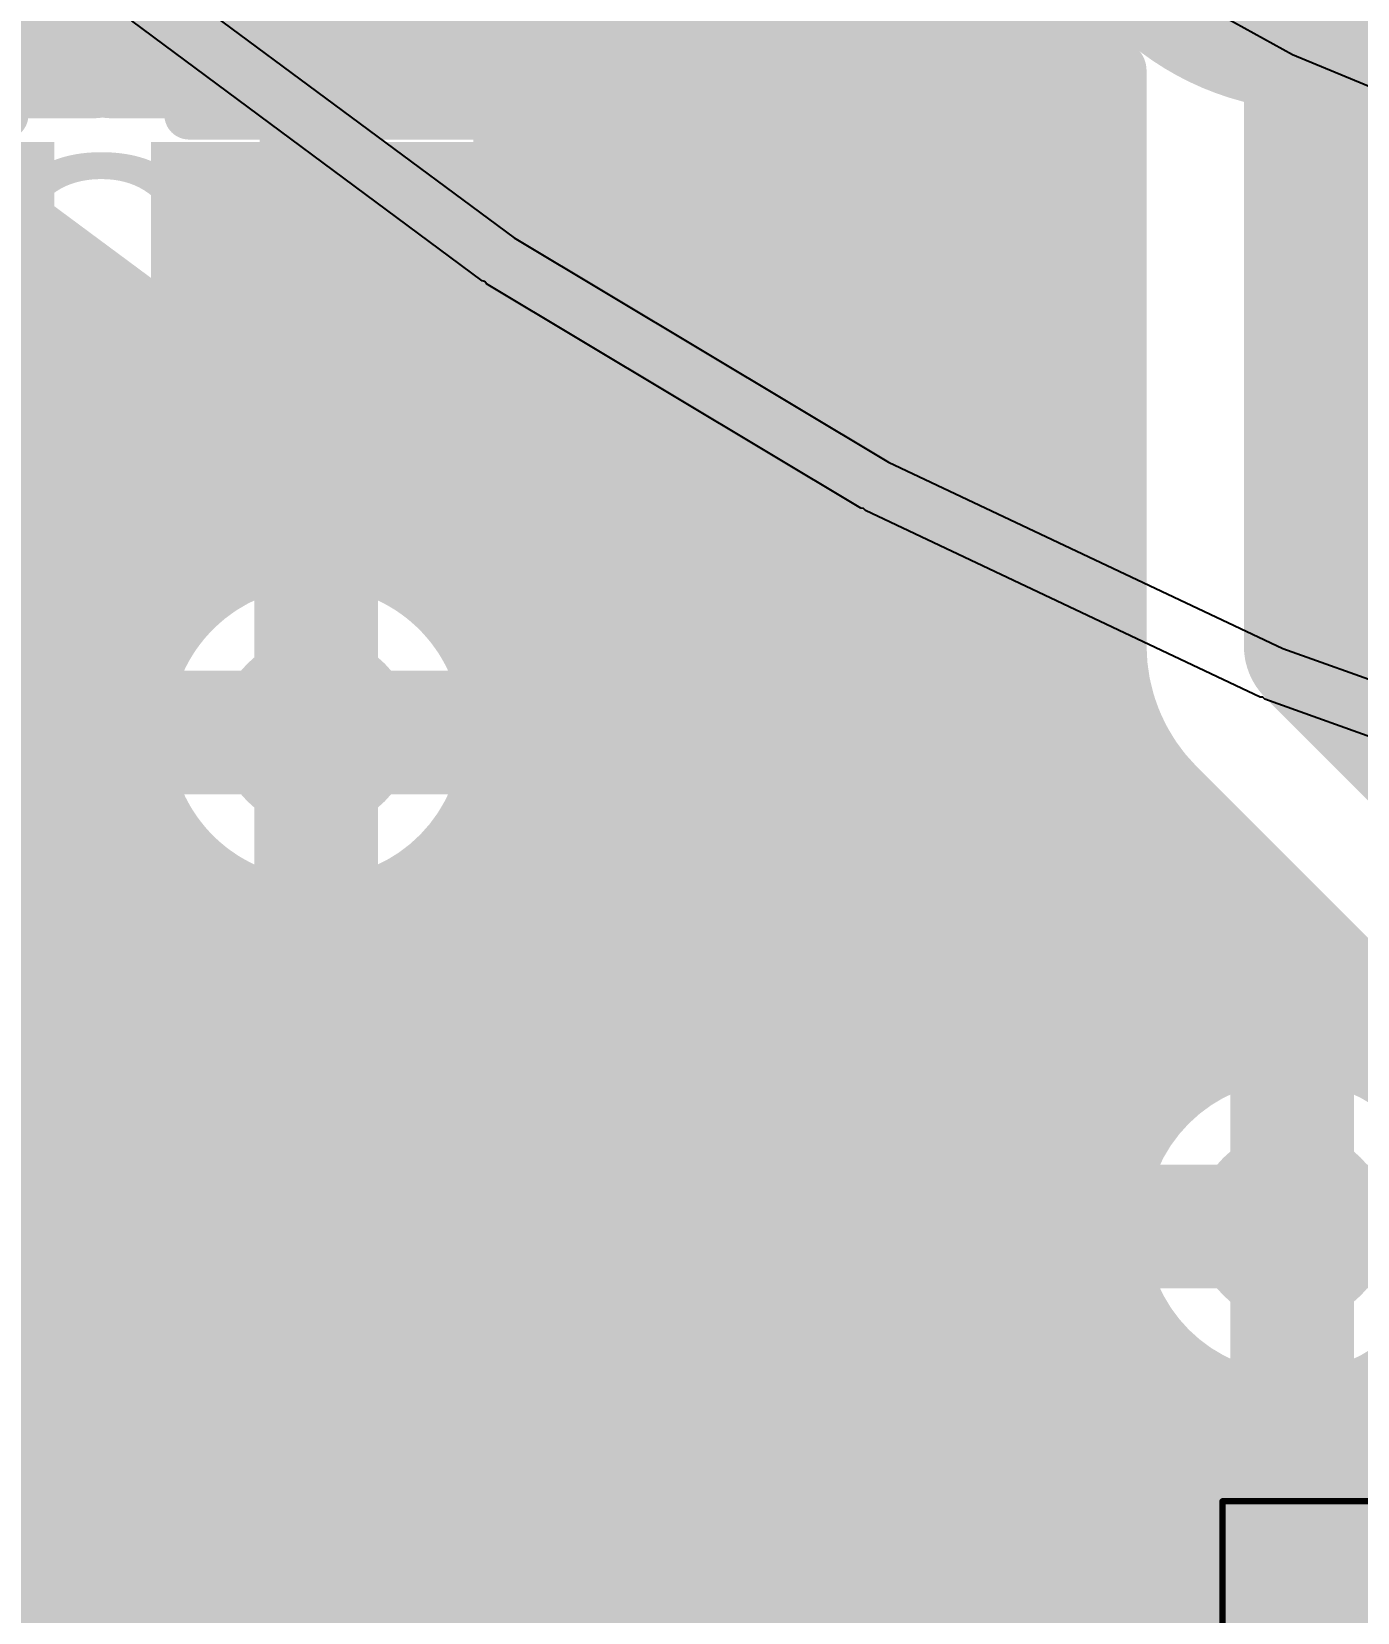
# Model space of a CAD drawing. Header units: inches. Extents: x 0 to 215, y 0 to 215.
# Drawn here: x 0.21 to 0.3173, y 0.1968 to 0.3247 of the extents above; entities that cross this region are included whole.
import ezdxf

# ---------------------------------------------------------------- set-up
doc = ezdxf.new("R2010")
doc.units = ezdxf.units.IN
doc.header["$MEASUREMENT"] = 0
for name, color, linetype in [('BottomLayer', 5, 'Continuous'), ('BottomOverlay', 54, 'Continuous'), ('BottomSolder', 6, 'Continuous'), ('Mechanical1', 6, 'Continuous'), ('TopLayer', 1, 'Continuous'), ('TopOverlay', 2, 'Continuous'), ('TopPaste', 8, 'Continuous'), ('TopSolder', 216, 'Continuous'), ('ViaHoleLayer', 16, 'Continuous')]:
    doc.layers.add(name, color=color, linetype=linetype)
doc.styles.add('Arial', font='', dxfattribs={"height": 0.2})
doc.styles.get('Arial').set_extended_font_data('Arial')

# ---------------------------------------------------------------- blocks, each defined once
blk = doc.blocks.new('T___P_____2')
at = {"layer": 'TopLayer'}
h = blk.add_hatch(color=1, dxfattribs=at)
edge = h.paths.add_edge_path()
edge.add_arc((0, 0), 0.01969, 0, 360)
at = {"layer": 'TopPaste'}
h = blk.add_hatch(color=8, dxfattribs=at)
edge = h.paths.add_edge_path()
edge.add_arc((0, 0), 0.01969, 0, 360)
at = {"layer": 'TopSolder'}
h = blk.add_hatch(color=216, dxfattribs=at)
edge = h.paths.add_edge_path()
edge.add_arc((0, 0), 0.02369, 0, 360)
blk = doc.blocks.new('BF82192__10')
at = {"layer": 'BottomOverlay'}
blk.add_lwpolyline([(0.29565, -0.08636, 0.01, 0.01, -1), (-0.2949, -0.08636, 0.01, 0.01, 0)], format="xyseb", dxfattribs=at)
blk.add_lwpolyline([(0.29565, -0.08636, 0.01, 0.01, -1), (-0.2949, -0.08636, 0.01, 0.01, 0)], format="xyseb", dxfattribs=at)
blk = doc.blocks.new('MICRO_USB_SMD_MICRO_XNJ_ZB_49')
at = {"layer": 'TopOverlay'}
for points in [[(-0.09321, -0.1496, 0.01, 0.01, 0), (-0.09321, -0.12122, 0.01, 0.01, 0)], [(-0.0158, -0.1496, 0.01, 0.01, 0), (-0.09366, -0.1496, 0.01, 0.01, 0)]]:
    blk.add_lwpolyline(points, format="xyseb", dxfattribs=at)
for points in [[(-0.09616, -0.1496, 0.005, 0.005, 1), (-0.09116, -0.1496, 0.005, 0.005, 1)], [(-0.09571, -0.1496, 0.005, 0.005, 1), (-0.09071, -0.1496, 0.005, 0.005, 1)]]:
    blk.add_lwpolyline(points, format="xyseb", close=True, dxfattribs=at)
blk = doc.blocks.new('C0402_65')
at = {"layer": 'TopLayer'}
for points in [[(-0.02953, 0.012795), (-0.00591, 0.012795), (-0.00591, -0.012795), (-0.02953, -0.012795)], [(0.00591, 0.012795), (0.02953, 0.012795), (0.02953, -0.012795), (0.00591, -0.012795)]]:
    blk.add_hatch(color=1, dxfattribs=at).paths.add_polyline_path(points)
at = {"layer": 'TopPaste'}
for points in [[(-0.02953, 0.012795), (-0.00591, 0.012795), (-0.00591, -0.012795), (-0.02953, -0.012795)], [(0.00591, 0.012795), (0.02953, 0.012795), (0.02953, -0.012795), (0.00591, -0.012795)]]:
    blk.add_hatch(color=8, dxfattribs=at).paths.add_polyline_path(points)
at = {"layer": 'TopSolder'}
for points in [[(-0.03153, 0.014795), (-0.00391, 0.014795), (-0.00391, -0.014795), (-0.03153, -0.014795)], [(0.00391, 0.014795), (0.03153, 0.014795), (0.03153, -0.014795), (0.00391, -0.014795)]]:
    blk.add_hatch(color=216, dxfattribs=at).paths.add_polyline_path(points)
at = {"layer": 'TopOverlay'}
for points in [[(-0.032, 0.017, 0.004, 0.004, 0), (-0.032, -0.017, 0.004, 0.004, 0)], [(-0.007, 0.017, 0.004, 0.004, 0), (-0.032, 0.017, 0.004, 0.004, 0)], [(0.011, 0.017, 0.004, 0.004, 0), (0.008, 0.017, 0.004, 0.004, 0)], [(0.032, 0.017, 0.004, 0.004, 0), (0.011, 0.017, 0.004, 0.004, 0)], [(0.032, 0.017, 0.004, 0.004, 0), (0.032, -0.017, 0.004, 0.004, 0)], [(-0.011, -0.017, 0.004, 0.004, 0), (-0.032, -0.017, 0.004, 0.004, 0)], [(-0.007, -0.017, 0.004, 0.004, 0), (-0.011, -0.017, 0.004, 0.004, 0)], [(0.032, -0.017, 0.004, 0.004, 0), (0.008, -0.017, 0.004, 0.004, 0)]]:
    blk.add_lwpolyline(points, format="xyseb", dxfattribs=at)
for points in [[(-0.033, 0.017, 0.002, 0.002, 1), (-0.031, 0.017, 0.002, 0.002, 1)], [(-0.033, 0.017, 0.002, 0.002, 1), (-0.031, 0.017, 0.002, 0.002, 1)], [(-0.008, 0.017, 0.002, 0.002, 1), (-0.006, 0.017, 0.002, 0.002, 1)], [(0.007, 0.017, 0.002, 0.002, 1), (0.009, 0.017, 0.002, 0.002, 1)], [(0.01, 0.017, 0.002, 0.002, 1), (0.012, 0.017, 0.002, 0.002, 1)], [(0.01, 0.017, 0.002, 0.002, 1), (0.012, 0.017, 0.002, 0.002, 1)], [(0.031, 0.017, 0.002, 0.002, 1), (0.033, 0.017, 0.002, 0.002, 1)], [(0.031, 0.017, 0.002, 0.002, 1), (0.033, 0.017, 0.002, 0.002, 1)], [(-0.033, -0.017, 0.002, 0.002, 1), (-0.031, -0.017, 0.002, 0.002, 1)], [(-0.033, -0.017, 0.002, 0.002, 1), (-0.031, -0.017, 0.002, 0.002, 1)], [(-0.012, -0.017, 0.002, 0.002, 1), (-0.01, -0.017, 0.002, 0.002, 1)], [(-0.012, -0.017, 0.002, 0.002, 1), (-0.01, -0.017, 0.002, 0.002, 1)], [(-0.008, -0.017, 0.002, 0.002, 1), (-0.006, -0.017, 0.002, 0.002, 1)], [(0.007, -0.017, 0.002, 0.002, 1), (0.009, -0.017, 0.002, 0.002, 1)], [(0.031, -0.017, 0.002, 0.002, 1), (0.033, -0.017, 0.002, 0.002, 1)], [(0.031, -0.017, 0.002, 0.002, 1), (0.033, -0.017, 0.002, 0.002, 1)]]:
    blk.add_lwpolyline(points, format="xyseb", close=True, dxfattribs=at)
blk = doc.blocks.new('____73')
at = {"layer": 'BottomLayer'}
for p, q in [((-0.13698, -0.36318), (-0.16797, -0.34606)), ((-0.22833, -0.35696), (-0.19996, -0.378)), ((-0.10427, -0.37673), (-0.13698, -0.36318)), ((-0.19996, -0.378), (-0.16966, -0.39616)), ((-0.16966, -0.39616), (-0.13774, -0.41126)), ((-0.13774, -0.41126), (-0.10448, -0.42316))]:
    blk.add_line(p, q, dxfattribs=at)
at = {"layer": 'BottomSolder'}
for p, q in [((-0.20255, -0.38149), (-0.23092, -0.36045)), ((-0.20255, -0.38149), (-0.23092, -0.36045)), ((-0.20233, -0.38155), (-0.20255, -0.38149)), ((-0.20233, -0.38155), (-0.20255, -0.38149)), ((-0.2022, -0.38173), (-0.20233, -0.38155)), ((-0.2022, -0.38173), (-0.20233, -0.38155)), ((-0.1719, -0.39989), (-0.2022, -0.38173)), ((-0.1719, -0.39989), (-0.2022, -0.38173)), ((-0.17168, -0.39992), (-0.1719, -0.39989)), ((-0.17168, -0.39992), (-0.1719, -0.39989)), ((-0.17152, -0.40009), (-0.17168, -0.39992)), ((-0.17152, -0.40009), (-0.17168, -0.39992)), ((-0.13959, -0.41519), (-0.17152, -0.40009)), ((-0.13959, -0.41519), (-0.17152, -0.40009)), ((-0.13937, -0.4152), (-0.13959, -0.41519)), ((-0.13937, -0.4152), (-0.13959, -0.41519)), ((-0.1392, -0.41536), (-0.13937, -0.4152)), ((-0.1392, -0.41536), (-0.13937, -0.4152)), ((-0.10594, -0.42725), (-0.1392, -0.41536)), ((-0.10594, -0.42725), (-0.1392, -0.41536))]:
    blk.add_line(p, q, dxfattribs=at)

msp = doc.modelspace()

# ---------------------------------------------------------------- hatches: boundary and pattern name
at = {"layer": 'BottomLayer'}
h = msp.add_hatch(color=5, dxfattribs=at)
edge = h.paths.add_edge_path()
edge.add_arc((0.233, 0.268), 0.00787, 0, 360)
h = msp.add_hatch(color=5, dxfattribs=at)
edge = h.paths.add_edge_path()
edge.add_arc((0.312, 0.228), 0.00787, 0, 360)
at = {"layer": 'TopLayer'}
h = msp.add_hatch(color=1, dxfattribs=at)
edge = h.paths.add_edge_path()
edge.add_arc((0.233, 0.268), 0.00787, 0, 360)
h = msp.add_hatch(color=1, dxfattribs=at)
edge = h.paths.add_edge_path()
edge.add_arc((0.312, 0.228), 0.00787, 0, 360)
at = {"layer": 'ViaHoleLayer'}
h = msp.add_hatch(color=16, dxfattribs=at)
edge = h.paths.add_edge_path()
edge.add_arc((0.233, 0.268), 0.00394, 0, 360)
h = msp.add_hatch(color=16, dxfattribs=at)
edge = h.paths.add_edge_path()
edge.add_arc((0.312, 0.228), 0.00394, 0, 360)

# ---------------------------------------------------------------- linework, layer by layer
at = {"layer": 'BottomLayer'}
for points in [[(0.20719, 0.31092, 0.005, 0.005, 0), (0.23556, 0.28988, 0.005, 0.005, 0)], [(0.01162, 0.30921, 0.005, 0.005, 0), (0.2095, 0.30921, 0.005, 0.005, 0)], [(0.01162, 0.30519, 0.005, 0.005, 0), (0.21491, 0.30519, 0.005, 0.005, 0)], [(0.01162, 0.30118, 0.005, 0.005, 0), (0.22033, 0.30118, 0.005, 0.005, 0)], [(0.01162, 0.29716, 0.005, 0.005, 0), (0.22574, 0.29716, 0.005, 0.005, 0)], [(0.01162, 0.29315, 0.005, 0.005, 0), (0.23116, 0.29315, 0.005, 0.005, 0)], [(0.01162, 0.28913, 0.005, 0.005, 0), (0.23687, 0.28913, 0.005, 0.005, 0)], [(0.23741, 0.28864, 0.005, 0.005, 0), (0.26771, 0.27048, 0.005, 0.005, 0)], [(0.01162, 0.28511, 0.005, 0.005, 0), (0.2433, 0.28511, 0.005, 0.005, 0)], [(0.233, 0.268, 0.01, 0.01, 0), (0.233, 0.27981, 0.01, 0.01, 0)], [(0.14976, 0.2811, 0.005, 0.005, 0), (0.22724, 0.2811, 0.005, 0.005, 0)], [(0.23876, 0.2811, 0.005, 0.005, 0), (0.25, 0.2811, 0.005, 0.005, 0)], [(0.15506, 0.27708, 0.005, 0.005, 0), (0.22194, 0.27708, 0.005, 0.005, 0)], [(0.24406, 0.27708, 0.005, 0.005, 0), (0.2567, 0.27708, 0.005, 0.005, 0)], [(0.15738, 0.27307, 0.005, 0.005, 0), (0.21962, 0.27307, 0.005, 0.005, 0)], [(0.24638, 0.27307, 0.005, 0.005, 0), (0.2634, 0.27307, 0.005, 0.005, 0)], [(0.22119, 0.268, 0.01, 0.01, 0), (0.233, 0.268, 0.01, 0.01, 0)], [(0.233, 0.268, 0.01, 0.01, 0), (0.24481, 0.268, 0.01, 0.01, 0)], [(0.233, 0.25619, 0.01, 0.01, 0), (0.233, 0.268, 0.01, 0.01, 0)], [(0.15827, 0.26905, 0.005, 0.005, 0), (0.21873, 0.26905, 0.005, 0.005, 0)], [(0.24727, 0.26905, 0.005, 0.005, 0), (0.27048, 0.26905, 0.005, 0.005, 0)], [(0.26966, 0.26944, 0.005, 0.005, 0), (0.30159, 0.25434, 0.005, 0.005, 0)], [(0.158, 0.26504, 0.005, 0.005, 0), (0.219, 0.26504, 0.005, 0.005, 0)], [(0.247, 0.26504, 0.005, 0.005, 0), (0.27897, 0.26504, 0.005, 0.005, 0)], [(0.15649, 0.26102, 0.005, 0.005, 0), (0.22051, 0.26102, 0.005, 0.005, 0)], [(0.24549, 0.26102, 0.005, 0.005, 0), (0.28746, 0.26102, 0.005, 0.005, 0)], [(0.15316, 0.257, 0.005, 0.005, 0), (0.22384, 0.257, 0.005, 0.005, 0)], [(0.24216, 0.257, 0.005, 0.005, 0), (0.29595, 0.257, 0.005, 0.005, 0)], [(0.30364, 0.25349, 0.005, 0.005, 0), (0.3369, 0.24159, 0.005, 0.005, 0)], [(0.01162, 0.25299, 0.005, 0.005, 0), (0.30504, 0.25299, 0.005, 0.005, 0)], [(0.01162, 0.24897, 0.005, 0.005, 0), (0.31626, 0.24897, 0.005, 0.005, 0)], [(0.01162, 0.24496, 0.005, 0.005, 0), (0.32748, 0.24496, 0.005, 0.005, 0)], [(0.312, 0.228, 0.01, 0.01, 0), (0.312, 0.23981, 0.01, 0.01, 0)], [(0.01162, 0.24094, 0.005, 0.005, 0), (0.30589, 0.24094, 0.005, 0.005, 0)], [(0.31811, 0.24094, 0.005, 0.005, 0), (0.33903, 0.24094, 0.005, 0.005, 0)], [(0.01162, 0.23693, 0.005, 0.005, 0), (0.30081, 0.23693, 0.005, 0.005, 0)], [(0.01162, 0.23291, 0.005, 0.005, 0), (0.29856, 0.23291, 0.005, 0.005, 0)], [(0.30019, 0.228, 0.01, 0.01, 0), (0.312, 0.228, 0.01, 0.01, 0)], [(0.312, 0.228, 0.01, 0.01, 0), (0.32381, 0.228, 0.01, 0.01, 0)], [(0.312, 0.21619, 0.01, 0.01, 0), (0.312, 0.228, 0.01, 0.01, 0)], [(0.01162, 0.22889, 0.005, 0.005, 0), (0.29772, 0.22889, 0.005, 0.005, 0)], [(0.01162, 0.22488, 0.005, 0.005, 0), (0.29803, 0.22488, 0.005, 0.005, 0)], [(0.01162, 0.22086, 0.005, 0.005, 0), (0.2996, 0.22086, 0.005, 0.005, 0)], [(0.01162, 0.21685, 0.005, 0.005, 0), (0.30303, 0.21685, 0.005, 0.005, 0)], [(0.01162, 0.21283, 0.005, 0.005, 0), (0.33791, 0.21283, 0.005, 0.005, 0)], [(0.01162, 0.20882, 0.005, 0.005, 0), (0.33543, 0.20882, 0.005, 0.005, 0)], [(0.01162, 0.2048, 0.005, 0.005, 0), (0.33383, 0.2048, 0.005, 0.005, 0)], [(0.01162, 0.20078, 0.005, 0.005, 0), (0.33294, 0.20078, 0.005, 0.005, 0)], [(0.01162, 0.19677, 0.005, 0.005, 0), (0.33269, 0.19677, 0.005, 0.005, 0)]]:
    msp.add_lwpolyline(points, format="xyseb", dxfattribs=at)
for points in [[(0.20825, 0.30921, 0.0025, 0.0025, 1), (0.21075, 0.30921, 0.0025, 0.0025, 1)], [(0.21366, 0.30519, 0.0025, 0.0025, 1), (0.21616, 0.30519, 0.0025, 0.0025, 1)], [(0.21908, 0.30118, 0.0025, 0.0025, 1), (0.22158, 0.30118, 0.0025, 0.0025, 1)], [(0.22449, 0.29716, 0.0025, 0.0025, 1), (0.22699, 0.29716, 0.0025, 0.0025, 1)], [(0.22991, 0.29315, 0.0025, 0.0025, 1), (0.23241, 0.29315, 0.0025, 0.0025, 1)], [(0.23431, 0.28988, 0.0025, 0.0025, 1), (0.23681, 0.28988, 0.0025, 0.0025, 1)], [(0.23562, 0.28913, 0.0025, 0.0025, 1), (0.23812, 0.28913, 0.0025, 0.0025, 1)], [(0.23616, 0.28864, 0.0025, 0.0025, 1), (0.23866, 0.28864, 0.0025, 0.0025, 1)], [(0.24205, 0.28511, 0.0025, 0.0025, 1), (0.24455, 0.28511, 0.0025, 0.0025, 1)], [(0.24731, 0.268, 0.005, 0.005, 1), (0.21869, 0.268, 0.005, 0.005, 1)], [(0.2305, 0.27981, 0.005, 0.005, 1), (0.2355, 0.27981, 0.005, 0.005, 1)], [(0.22599, 0.2811, 0.0025, 0.0025, 1), (0.22849, 0.2811, 0.0025, 0.0025, 1)], [(0.23751, 0.2811, 0.0025, 0.0025, 1), (0.24001, 0.2811, 0.0025, 0.0025, 1)], [(0.24875, 0.2811, 0.0025, 0.0025, 1), (0.25125, 0.2811, 0.0025, 0.0025, 1)], [(0.22069, 0.27708, 0.0025, 0.0025, 1), (0.22319, 0.27708, 0.0025, 0.0025, 1)], [(0.24281, 0.27708, 0.0025, 0.0025, 1), (0.24531, 0.27708, 0.0025, 0.0025, 1)], [(0.25545, 0.27708, 0.0025, 0.0025, 1), (0.25795, 0.27708, 0.0025, 0.0025, 1)], [(0.21837, 0.27307, 0.0025, 0.0025, 1), (0.22087, 0.27307, 0.0025, 0.0025, 1)], [(0.24513, 0.27307, 0.0025, 0.0025, 1), (0.24763, 0.27307, 0.0025, 0.0025, 1)], [(0.26215, 0.27307, 0.0025, 0.0025, 1), (0.26465, 0.27307, 0.0025, 0.0025, 1)], [(0.21869, 0.268, 0.005, 0.005, 1), (0.22369, 0.268, 0.005, 0.005, 1)], [(0.2305, 0.268, 0.005, 0.005, 1), (0.2355, 0.268, 0.005, 0.005, 1)], [(0.2305, 0.268, 0.005, 0.005, 1), (0.2355, 0.268, 0.005, 0.005, 1)], [(0.2305, 0.268, 0.005, 0.005, 1), (0.2355, 0.268, 0.005, 0.005, 1)], [(0.2305, 0.268, 0.005, 0.005, 1), (0.2355, 0.268, 0.005, 0.005, 1)], [(0.24231, 0.268, 0.005, 0.005, 1), (0.24731, 0.268, 0.005, 0.005, 1)], [(0.26646, 0.27048, 0.0025, 0.0025, 1), (0.26896, 0.27048, 0.0025, 0.0025, 1)], [(0.21748, 0.26905, 0.0025, 0.0025, 1), (0.21998, 0.26905, 0.0025, 0.0025, 1)], [(0.24602, 0.26905, 0.0025, 0.0025, 1), (0.24852, 0.26905, 0.0025, 0.0025, 1)], [(0.26841, 0.26944, 0.0025, 0.0025, 1), (0.27091, 0.26944, 0.0025, 0.0025, 1)], [(0.26923, 0.26905, 0.0025, 0.0025, 1), (0.27173, 0.26905, 0.0025, 0.0025, 1)], [(0.21744, 0.268, 0.0025, 0.0025, 1), (0.21994, 0.268, 0.0025, 0.0025, 1)], [(0.24606, 0.268, 0.0025, 0.0025, 1), (0.24856, 0.268, 0.0025, 0.0025, 1)], [(0.21775, 0.26504, 0.0025, 0.0025, 1), (0.22025, 0.26504, 0.0025, 0.0025, 1)], [(0.24575, 0.26504, 0.0025, 0.0025, 1), (0.24825, 0.26504, 0.0025, 0.0025, 1)], [(0.27772, 0.26504, 0.0025, 0.0025, 1), (0.28022, 0.26504, 0.0025, 0.0025, 1)], [(0.21926, 0.26102, 0.0025, 0.0025, 1), (0.22176, 0.26102, 0.0025, 0.0025, 1)], [(0.24424, 0.26102, 0.0025, 0.0025, 1), (0.24674, 0.26102, 0.0025, 0.0025, 1)], [(0.28621, 0.26102, 0.0025, 0.0025, 1), (0.28871, 0.26102, 0.0025, 0.0025, 1)], [(0.2305, 0.25619, 0.005, 0.005, 1), (0.2355, 0.25619, 0.005, 0.005, 1)], [(0.22259, 0.257, 0.0025, 0.0025, 1), (0.22509, 0.257, 0.0025, 0.0025, 1)], [(0.24091, 0.257, 0.0025, 0.0025, 1), (0.24341, 0.257, 0.0025, 0.0025, 1)], [(0.2947, 0.257, 0.0025, 0.0025, 1), (0.2972, 0.257, 0.0025, 0.0025, 1)], [(0.30034, 0.25434, 0.0025, 0.0025, 1), (0.30284, 0.25434, 0.0025, 0.0025, 1)], [(0.30239, 0.25349, 0.0025, 0.0025, 1), (0.30489, 0.25349, 0.0025, 0.0025, 1)], [(0.30379, 0.25299, 0.0025, 0.0025, 1), (0.30629, 0.25299, 0.0025, 0.0025, 1)], [(0.31501, 0.24897, 0.0025, 0.0025, 1), (0.31751, 0.24897, 0.0025, 0.0025, 1)], [(0.32631, 0.228, 0.005, 0.005, 1), (0.29769, 0.228, 0.005, 0.005, 1)], [(0.3095, 0.23981, 0.005, 0.005, 1), (0.3145, 0.23981, 0.005, 0.005, 1)], [(0.30464, 0.24094, 0.0025, 0.0025, 1), (0.30714, 0.24094, 0.0025, 0.0025, 1)], [(0.31686, 0.24094, 0.0025, 0.0025, 1), (0.31936, 0.24094, 0.0025, 0.0025, 1)], [(0.29956, 0.23693, 0.0025, 0.0025, 1), (0.30206, 0.23693, 0.0025, 0.0025, 1)], [(0.29731, 0.23291, 0.0025, 0.0025, 1), (0.29981, 0.23291, 0.0025, 0.0025, 1)], [(0.29769, 0.228, 0.005, 0.005, 1), (0.30269, 0.228, 0.005, 0.005, 1)], [(0.3095, 0.228, 0.005, 0.005, 1), (0.3145, 0.228, 0.005, 0.005, 1)], [(0.3095, 0.228, 0.005, 0.005, 1), (0.3145, 0.228, 0.005, 0.005, 1)], [(0.3095, 0.228, 0.005, 0.005, 1), (0.3145, 0.228, 0.005, 0.005, 1)], [(0.3095, 0.228, 0.005, 0.005, 1), (0.3145, 0.228, 0.005, 0.005, 1)], [(0.29644, 0.228, 0.0025, 0.0025, 1), (0.29894, 0.228, 0.0025, 0.0025, 1)], [(0.29647, 0.22889, 0.0025, 0.0025, 1), (0.29897, 0.22889, 0.0025, 0.0025, 1)], [(0.29678, 0.22488, 0.0025, 0.0025, 1), (0.29928, 0.22488, 0.0025, 0.0025, 1)], [(0.29835, 0.22086, 0.0025, 0.0025, 1), (0.30085, 0.22086, 0.0025, 0.0025, 1)], [(0.3095, 0.21619, 0.005, 0.005, 1), (0.3145, 0.21619, 0.005, 0.005, 1)], [(0.30178, 0.21685, 0.0025, 0.0025, 1), (0.30428, 0.21685, 0.0025, 0.0025, 1)]]:
    msp.add_lwpolyline(points, format="xyseb", close=True, dxfattribs=at)
at = {"layer": 'Mechanical1'}
for points in [[(0.30637, 0.00577, 0.0005, 0.0005, 0), (0.30637, 0.20577, 0.0005, 0.0005, 0)], [(0.30637, 0.20577, 0.0005, 0.0005, 0), (0.60164, 0.20577, 0.0005, 0.0005, 0)]]:
    msp.add_lwpolyline(points, format="xyseb", dxfattribs=at)
msp.add_lwpolyline([(0.30624, 0.20577, 0.00025, 0.00025, 1), (0.30649, 0.20577, 0.00025, 0.00025, 1)], format="xyseb", close=True, dxfattribs=at)
msp.add_lwpolyline([(0.30624, 0.20577, 0.00025, 0.00025, 1), (0.30649, 0.20577, 0.00025, 0.00025, 1)], format="xyseb", close=True, dxfattribs=at)
at = {"layer": 'TopLayer'}
for points in [[(0.29772, 0.32157, 0.005, 0.005, -1.591809), (0.34012, 0.342, 0.005, 0.005, 0)], [(0.314, 0.275, 0.01181, 0.01181, 0), (0.314, 0.342, 0.01181, 0.01181, 0)], [(0.2002, 0.32527, 0.005, 0.005, 0), (0.29394, 0.32527, 0.005, 0.005, 0)], [(0.29772, 0.275, 0.005, 0.005, 0), (0.29772, 0.32157, 0.005, 0.005, 0)], [(0.18625, 0.32023, 0.005, 0.005, 0), (0.21519, 0.32023, 0.005, 0.005, 0)], [(0.18728, 0.32126, 0.005, 0.005, 0), (0.29772, 0.32126, 0.005, 0.005, 0)], [(0.21625, 0.32023, 0.005, 0.005, 0), (0.25169, 0.32023, 0.005, 0.005, 0)], [(0.23344, 0.301, 0.01, 0.01, 0), (0.23344, 0.31773, 0.01, 0.01, 0)], [(0.25169, 0.28177, 0.005, 0.005, 0), (0.25169, 0.32023, 0.005, 0.005, 0)], [(0.25169, 0.31724, 0.005, 0.005, 0), (0.29772, 0.31724, 0.005, 0.005, 0)], [(0.25169, 0.31322, 0.005, 0.005, 0), (0.29772, 0.31322, 0.005, 0.005, 0)], [(0.25169, 0.30921, 0.005, 0.005, 0), (0.29772, 0.30921, 0.005, 0.005, 0)], [(0.25169, 0.30519, 0.005, 0.005, 0), (0.29772, 0.30519, 0.005, 0.005, 0)], [(0.23344, 0.301, 0.01, 0.01, 0), (0.24919, 0.301, 0.01, 0.01, 0)], [(0.23344, 0.28427, 0.01, 0.01, 0), (0.23344, 0.301, 0.01, 0.01, 0)], [(0.23322, 0.30078, 0.00787, 0.00787, 0), (0.23344, 0.301, 0.00787, 0.00787, 0)], [(0.23322, 0.26822, 0.00787, 0.00787, 0), (0.23322, 0.30078, 0.00787, 0.00787, 0)], [(0.25169, 0.30118, 0.005, 0.005, 0), (0.29772, 0.30118, 0.005, 0.005, 0)], [(0.25169, 0.29716, 0.005, 0.005, 0), (0.29772, 0.29716, 0.005, 0.005, 0)], [(0.25169, 0.29315, 0.005, 0.005, 0), (0.29772, 0.29315, 0.005, 0.005, 0)], [(0.25169, 0.28913, 0.005, 0.005, 0), (0.29772, 0.28913, 0.005, 0.005, 0)], [(0.25169, 0.28511, 0.005, 0.005, 0), (0.29772, 0.28511, 0.005, 0.005, 0)], [(0.21428, 0.23174, 0.005, 0.005, 0), (0.21428, 0.28177, 0.005, 0.005, 0)], [(0.21625, 0.28177, 0.005, 0.005, 0), (0.2291, 0.28177, 0.005, 0.005, 0)], [(0.24731, 0.268, 0.005, 0.005, -2.009337), (0.2291, 0.28177, 0.005, 0.005, 0)], [(0.233, 0.268, 0.01, 0.01, 0), (0.233, 0.27981, 0.01, 0.01, 0)], [(0.2369, 0.28177, 0.005, 0.005, 0), (0.25169, 0.28177, 0.005, 0.005, 0)], [(0.2369, 0.28177, 0.005, 0.005, -0.335402), (0.24731, 0.268, 0.005, 0.005, 0)], [(0.21428, 0.2811, 0.005, 0.005, 0), (0.22724, 0.2811, 0.005, 0.005, 0)], [(0.23876, 0.2811, 0.005, 0.005, 0), (0.29772, 0.2811, 0.005, 0.005, 0)], [(0.314, 0.275, 0.01181, 0.01181, 0), (0.341, 0.248, 0.01181, 0.01181, 0)], [(0.21428, 0.27708, 0.005, 0.005, 0), (0.22194, 0.27708, 0.005, 0.005, 0)], [(0.24406, 0.27708, 0.005, 0.005, 0), (0.29772, 0.27708, 0.005, 0.005, 0)], [(0.30252, 0.26346, 0.005, 0.005, -0.199638), (0.29772, 0.275, 0.005, 0.005, 0)], [(0.30249, 0.26349, 0.005, 0.005, -0.198912), (0.29772, 0.275, 0.005, 0.005, 0)], [(0.21428, 0.27307, 0.005, 0.005, 0), (0.21962, 0.27307, 0.005, 0.005, 0)], [(0.24638, 0.27307, 0.005, 0.005, 0), (0.29784, 0.27307, 0.005, 0.005, 0)], [(0.22119, 0.268, 0.01, 0.01, 0), (0.233, 0.268, 0.01, 0.01, 0)], [(0.233, 0.268, 0.01, 0.01, 0), (0.24481, 0.268, 0.01, 0.01, 0)], [(0.233, 0.25619, 0.01, 0.01, 0), (0.233, 0.268, 0.01, 0.01, 0)], [(0.21428, 0.26905, 0.005, 0.005, 0), (0.21873, 0.26905, 0.005, 0.005, 0)], [(0.233, 0.268, 0.00787, 0.00787, 0), (0.23322, 0.26822, 0.00787, 0.00787, 0)], [(0.24727, 0.26905, 0.005, 0.005, 0), (0.29885, 0.26905, 0.005, 0.005, 0)], [(0.21428, 0.26504, 0.005, 0.005, 0), (0.219, 0.26504, 0.005, 0.005, 0)], [(0.247, 0.26504, 0.005, 0.005, 0), (0.30113, 0.26504, 0.005, 0.005, 0)], [(0.30252, 0.26346, 0.005, 0.005, 0), (0.32946, 0.23652, 0.005, 0.005, 0)], [(0.21428, 0.26102, 0.005, 0.005, 0), (0.22051, 0.26102, 0.005, 0.005, 0)], [(0.24549, 0.26102, 0.005, 0.005, 0), (0.30496, 0.26102, 0.005, 0.005, 0)], [(0.21428, 0.257, 0.005, 0.005, 0), (0.22384, 0.257, 0.005, 0.005, 0)], [(0.24216, 0.257, 0.005, 0.005, 0), (0.30897, 0.257, 0.005, 0.005, 0)], [(0.21428, 0.25299, 0.005, 0.005, 0), (0.31299, 0.25299, 0.005, 0.005, 0)], [(0.21428, 0.24897, 0.005, 0.005, 0), (0.317, 0.24897, 0.005, 0.005, 0)], [(0.21428, 0.24496, 0.005, 0.005, 0), (0.32102, 0.24496, 0.005, 0.005, 0)], [(0.312, 0.228, 0.01, 0.01, 0), (0.312, 0.23981, 0.01, 0.01, 0)], [(0.21428, 0.24094, 0.005, 0.005, 0), (0.30589, 0.24094, 0.005, 0.005, 0)], [(0.31811, 0.24094, 0.005, 0.005, 0), (0.32504, 0.24094, 0.005, 0.005, 0)], [(0.21428, 0.23693, 0.005, 0.005, 0), (0.30081, 0.23693, 0.005, 0.005, 0)], [(0.21428, 0.23291, 0.005, 0.005, 0), (0.29856, 0.23291, 0.005, 0.005, 0)], [(0.21428, 0.23174, 0.005, 0.005, 0), (0.27774, 0.16828, 0.005, 0.005, 0)], [(0.30019, 0.228, 0.01, 0.01, 0), (0.312, 0.228, 0.01, 0.01, 0)], [(0.312, 0.228, 0.01, 0.01, 0), (0.32381, 0.228, 0.01, 0.01, 0)], [(0.312, 0.21619, 0.01, 0.01, 0), (0.312, 0.228, 0.01, 0.01, 0)], [(0.312, 0.228, 0.00787, 0.00787, 0), (0.32798, 0.228, 0.00787, 0.00787, 0)], [(0.198, 0.225, 0.01181, 0.01181, 0), (0.271, 0.152, 0.01181, 0.01181, 0)], [(0.21713, 0.22889, 0.005, 0.005, 0), (0.29772, 0.22889, 0.005, 0.005, 0)], [(0.22114, 0.22488, 0.005, 0.005, 0), (0.29803, 0.22488, 0.005, 0.005, 0)], [(0.22516, 0.22086, 0.005, 0.005, 0), (0.2996, 0.22086, 0.005, 0.005, 0)], [(0.22917, 0.21685, 0.005, 0.005, 0), (0.30303, 0.21685, 0.005, 0.005, 0)], [(0.23319, 0.21283, 0.005, 0.005, 0), (0.33791, 0.21283, 0.005, 0.005, 0)], [(0.23721, 0.20882, 0.005, 0.005, 0), (0.33543, 0.20882, 0.005, 0.005, 0)], [(0.24122, 0.2048, 0.005, 0.005, 0), (0.33383, 0.2048, 0.005, 0.005, 0)], [(0.24524, 0.20078, 0.005, 0.005, 0), (0.33294, 0.20078, 0.005, 0.005, 0)], [(0.24925, 0.19677, 0.005, 0.005, 0), (0.33269, 0.19677, 0.005, 0.005, 0)]]:
    msp.add_lwpolyline(points, format="xyseb", dxfattribs=at)
for points in [[(0.29269, 0.32527, 0.0025, 0.0025, 1), (0.29519, 0.32527, 0.0025, 0.0025, 1)], [(0.29647, 0.32157, 0.0025, 0.0025, 1), (0.29897, 0.32157, 0.0025, 0.0025, 1)], [(0.29647, 0.32157, 0.0025, 0.0025, 1), (0.29897, 0.32157, 0.0025, 0.0025, 1)], [(0.21394, 0.32023, 0.0025, 0.0025, 1), (0.21644, 0.32023, 0.0025, 0.0025, 1)], [(0.215, 0.32023, 0.0025, 0.0025, 1), (0.2175, 0.32023, 0.0025, 0.0025, 1)], [(0.23094, 0.31773, 0.005, 0.005, 1), (0.23594, 0.31773, 0.005, 0.005, 1)], [(0.25044, 0.32023, 0.0025, 0.0025, 1), (0.25294, 0.32023, 0.0025, 0.0025, 1)], [(0.25044, 0.32023, 0.0025, 0.0025, 1), (0.25294, 0.32023, 0.0025, 0.0025, 1)], [(0.29647, 0.32126, 0.0025, 0.0025, 1), (0.29897, 0.32126, 0.0025, 0.0025, 1)], [(0.25044, 0.31724, 0.0025, 0.0025, 1), (0.25294, 0.31724, 0.0025, 0.0025, 1)], [(0.29647, 0.31724, 0.0025, 0.0025, 1), (0.29897, 0.31724, 0.0025, 0.0025, 1)], [(0.25044, 0.31322, 0.0025, 0.0025, 1), (0.25294, 0.31322, 0.0025, 0.0025, 1)], [(0.29647, 0.31322, 0.0025, 0.0025, 1), (0.29897, 0.31322, 0.0025, 0.0025, 1)], [(0.25044, 0.30921, 0.0025, 0.0025, 1), (0.25294, 0.30921, 0.0025, 0.0025, 1)], [(0.29647, 0.30921, 0.0025, 0.0025, 1), (0.29897, 0.30921, 0.0025, 0.0025, 1)], [(0.25044, 0.30519, 0.0025, 0.0025, 1), (0.25294, 0.30519, 0.0025, 0.0025, 1)], [(0.29647, 0.30519, 0.0025, 0.0025, 1), (0.29897, 0.30519, 0.0025, 0.0025, 1)], [(0.23094, 0.301, 0.005, 0.005, 1), (0.23594, 0.301, 0.005, 0.005, 1)], [(0.23094, 0.301, 0.005, 0.005, 1), (0.23594, 0.301, 0.005, 0.005, 1)], [(0.23094, 0.301, 0.005, 0.005, 1), (0.23594, 0.301, 0.005, 0.005, 1)], [(0.24669, 0.301, 0.005, 0.005, 1), (0.25169, 0.301, 0.005, 0.005, 1)], [(0.23125, 0.30078, 0.00394, 0.00394, 1), (0.23519, 0.30078, 0.00394, 0.00394, 1)], [(0.23125, 0.30078, 0.00394, 0.00394, 1), (0.23519, 0.30078, 0.00394, 0.00394, 1)], [(0.23147, 0.301, 0.00394, 0.00394, 1), (0.23541, 0.301, 0.00394, 0.00394, 1)], [(0.25044, 0.30118, 0.0025, 0.0025, 1), (0.25294, 0.30118, 0.0025, 0.0025, 1)], [(0.29647, 0.30118, 0.0025, 0.0025, 1), (0.29897, 0.30118, 0.0025, 0.0025, 1)], [(0.25044, 0.29716, 0.0025, 0.0025, 1), (0.25294, 0.29716, 0.0025, 0.0025, 1)], [(0.29647, 0.29716, 0.0025, 0.0025, 1), (0.29897, 0.29716, 0.0025, 0.0025, 1)], [(0.25044, 0.29315, 0.0025, 0.0025, 1), (0.25294, 0.29315, 0.0025, 0.0025, 1)], [(0.29647, 0.29315, 0.0025, 0.0025, 1), (0.29897, 0.29315, 0.0025, 0.0025, 1)], [(0.25044, 0.28913, 0.0025, 0.0025, 1), (0.25294, 0.28913, 0.0025, 0.0025, 1)], [(0.29647, 0.28913, 0.0025, 0.0025, 1), (0.29897, 0.28913, 0.0025, 0.0025, 1)], [(0.23094, 0.28427, 0.005, 0.005, 1), (0.23594, 0.28427, 0.005, 0.005, 1)], [(0.25044, 0.28511, 0.0025, 0.0025, 1), (0.25294, 0.28511, 0.0025, 0.0025, 1)], [(0.29647, 0.28511, 0.0025, 0.0025, 1), (0.29897, 0.28511, 0.0025, 0.0025, 1)], [(0.21303, 0.28177, 0.0025, 0.0025, 1), (0.21553, 0.28177, 0.0025, 0.0025, 1)], [(0.215, 0.28177, 0.0025, 0.0025, 1), (0.2175, 0.28177, 0.0025, 0.0025, 1)], [(0.22785, 0.28177, 0.0025, 0.0025, 1), (0.23035, 0.28177, 0.0025, 0.0025, 1)], [(0.22785, 0.28177, 0.0025, 0.0025, 1), (0.23035, 0.28177, 0.0025, 0.0025, 1)], [(0.2305, 0.27981, 0.005, 0.005, 1), (0.2355, 0.27981, 0.005, 0.005, 1)], [(0.23565, 0.28177, 0.0025, 0.0025, 1), (0.23815, 0.28177, 0.0025, 0.0025, 1)], [(0.23565, 0.28177, 0.0025, 0.0025, 1), (0.23815, 0.28177, 0.0025, 0.0025, 1)], [(0.25044, 0.28177, 0.0025, 0.0025, 1), (0.25294, 0.28177, 0.0025, 0.0025, 1)], [(0.25044, 0.28177, 0.0025, 0.0025, 1), (0.25294, 0.28177, 0.0025, 0.0025, 1)], [(0.21303, 0.2811, 0.0025, 0.0025, 1), (0.21553, 0.2811, 0.0025, 0.0025, 1)], [(0.22599, 0.2811, 0.0025, 0.0025, 1), (0.22849, 0.2811, 0.0025, 0.0025, 1)], [(0.23751, 0.2811, 0.0025, 0.0025, 1), (0.24001, 0.2811, 0.0025, 0.0025, 1)], [(0.29647, 0.2811, 0.0025, 0.0025, 1), (0.29897, 0.2811, 0.0025, 0.0025, 1)], [(0.31105, 0.275, 0.00591, 0.00591, 1), (0.31695, 0.275, 0.00591, 0.00591, 1)], [(0.31105, 0.275, 0.00591, 0.00591, 1), (0.31695, 0.275, 0.00591, 0.00591, 1)], [(0.21303, 0.27708, 0.0025, 0.0025, 1), (0.21553, 0.27708, 0.0025, 0.0025, 1)], [(0.22069, 0.27708, 0.0025, 0.0025, 1), (0.22319, 0.27708, 0.0025, 0.0025, 1)], [(0.24281, 0.27708, 0.0025, 0.0025, 1), (0.24531, 0.27708, 0.0025, 0.0025, 1)], [(0.29647, 0.27708, 0.0025, 0.0025, 1), (0.29897, 0.27708, 0.0025, 0.0025, 1)], [(0.29647, 0.275, 0.0025, 0.0025, 1), (0.29897, 0.275, 0.0025, 0.0025, 1)], [(0.29647, 0.275, 0.0025, 0.0025, 1), (0.29897, 0.275, 0.0025, 0.0025, 1)], [(0.29647, 0.275, 0.0025, 0.0025, 1), (0.29897, 0.275, 0.0025, 0.0025, 1)], [(0.21303, 0.27307, 0.0025, 0.0025, 1), (0.21553, 0.27307, 0.0025, 0.0025, 1)], [(0.21837, 0.27307, 0.0025, 0.0025, 1), (0.22087, 0.27307, 0.0025, 0.0025, 1)], [(0.24513, 0.27307, 0.0025, 0.0025, 1), (0.24763, 0.27307, 0.0025, 0.0025, 1)], [(0.29659, 0.27307, 0.0025, 0.0025, 1), (0.29909, 0.27307, 0.0025, 0.0025, 1)], [(0.21869, 0.268, 0.005, 0.005, 1), (0.22369, 0.268, 0.005, 0.005, 1)], [(0.2305, 0.268, 0.005, 0.005, 1), (0.2355, 0.268, 0.005, 0.005, 1)], [(0.2305, 0.268, 0.005, 0.005, 1), (0.2355, 0.268, 0.005, 0.005, 1)], [(0.2305, 0.268, 0.005, 0.005, 1), (0.2355, 0.268, 0.005, 0.005, 1)], [(0.2305, 0.268, 0.005, 0.005, 1), (0.2355, 0.268, 0.005, 0.005, 1)], [(0.24231, 0.268, 0.005, 0.005, 1), (0.24731, 0.268, 0.005, 0.005, 1)], [(0.21303, 0.26905, 0.0025, 0.0025, 1), (0.21553, 0.26905, 0.0025, 0.0025, 1)], [(0.21748, 0.26905, 0.0025, 0.0025, 1), (0.21998, 0.26905, 0.0025, 0.0025, 1)], [(0.23103, 0.268, 0.00394, 0.00394, 1), (0.23497, 0.268, 0.00394, 0.00394, 1)], [(0.23125, 0.26822, 0.00394, 0.00394, 1), (0.23519, 0.26822, 0.00394, 0.00394, 1)], [(0.23125, 0.26822, 0.00394, 0.00394, 1), (0.23519, 0.26822, 0.00394, 0.00394, 1)], [(0.24602, 0.26905, 0.0025, 0.0025, 1), (0.24852, 0.26905, 0.0025, 0.0025, 1)], [(0.2976, 0.26905, 0.0025, 0.0025, 1), (0.3001, 0.26905, 0.0025, 0.0025, 1)], [(0.24606, 0.268, 0.0025, 0.0025, 1), (0.24856, 0.268, 0.0025, 0.0025, 1)], [(0.24606, 0.268, 0.0025, 0.0025, 1), (0.24856, 0.268, 0.0025, 0.0025, 1)], [(0.21303, 0.26504, 0.0025, 0.0025, 1), (0.21553, 0.26504, 0.0025, 0.0025, 1)], [(0.21775, 0.26504, 0.0025, 0.0025, 1), (0.22025, 0.26504, 0.0025, 0.0025, 1)], [(0.24575, 0.26504, 0.0025, 0.0025, 1), (0.24825, 0.26504, 0.0025, 0.0025, 1)], [(0.29988, 0.26504, 0.0025, 0.0025, 1), (0.30238, 0.26504, 0.0025, 0.0025, 1)], [(0.30124, 0.26349, 0.0025, 0.0025, 1), (0.30374, 0.26349, 0.0025, 0.0025, 1)], [(0.30127, 0.26346, 0.0025, 0.0025, 1), (0.30377, 0.26346, 0.0025, 0.0025, 1)], [(0.30127, 0.26346, 0.0025, 0.0025, 1), (0.30377, 0.26346, 0.0025, 0.0025, 1)], [(0.21303, 0.26102, 0.0025, 0.0025, 1), (0.21553, 0.26102, 0.0025, 0.0025, 1)], [(0.21926, 0.26102, 0.0025, 0.0025, 1), (0.22176, 0.26102, 0.0025, 0.0025, 1)], [(0.24424, 0.26102, 0.0025, 0.0025, 1), (0.24674, 0.26102, 0.0025, 0.0025, 1)], [(0.30371, 0.26102, 0.0025, 0.0025, 1), (0.30621, 0.26102, 0.0025, 0.0025, 1)], [(0.2305, 0.25619, 0.005, 0.005, 1), (0.2355, 0.25619, 0.005, 0.005, 1)], [(0.21303, 0.257, 0.0025, 0.0025, 1), (0.21553, 0.257, 0.0025, 0.0025, 1)], [(0.22259, 0.257, 0.0025, 0.0025, 1), (0.22509, 0.257, 0.0025, 0.0025, 1)], [(0.24091, 0.257, 0.0025, 0.0025, 1), (0.24341, 0.257, 0.0025, 0.0025, 1)], [(0.30772, 0.257, 0.0025, 0.0025, 1), (0.31022, 0.257, 0.0025, 0.0025, 1)], [(0.21303, 0.25299, 0.0025, 0.0025, 1), (0.21553, 0.25299, 0.0025, 0.0025, 1)], [(0.31174, 0.25299, 0.0025, 0.0025, 1), (0.31424, 0.25299, 0.0025, 0.0025, 1)], [(0.21303, 0.24897, 0.0025, 0.0025, 1), (0.21553, 0.24897, 0.0025, 0.0025, 1)], [(0.31575, 0.24897, 0.0025, 0.0025, 1), (0.31825, 0.24897, 0.0025, 0.0025, 1)], [(0.21303, 0.24496, 0.0025, 0.0025, 1), (0.21553, 0.24496, 0.0025, 0.0025, 1)], [(0.32631, 0.228, 0.005, 0.005, 1), (0.29769, 0.228, 0.005, 0.005, 1)], [(0.3095, 0.23981, 0.005, 0.005, 1), (0.3145, 0.23981, 0.005, 0.005, 1)], [(0.21303, 0.24094, 0.0025, 0.0025, 1), (0.21553, 0.24094, 0.0025, 0.0025, 1)], [(0.30464, 0.24094, 0.0025, 0.0025, 1), (0.30714, 0.24094, 0.0025, 0.0025, 1)], [(0.31686, 0.24094, 0.0025, 0.0025, 1), (0.31936, 0.24094, 0.0025, 0.0025, 1)], [(0.21303, 0.23693, 0.0025, 0.0025, 1), (0.21553, 0.23693, 0.0025, 0.0025, 1)], [(0.29956, 0.23693, 0.0025, 0.0025, 1), (0.30206, 0.23693, 0.0025, 0.0025, 1)], [(0.21303, 0.23291, 0.0025, 0.0025, 1), (0.21553, 0.23291, 0.0025, 0.0025, 1)], [(0.21303, 0.23174, 0.0025, 0.0025, 1), (0.21553, 0.23174, 0.0025, 0.0025, 1)], [(0.21303, 0.23174, 0.0025, 0.0025, 1), (0.21553, 0.23174, 0.0025, 0.0025, 1)], [(0.29731, 0.23291, 0.0025, 0.0025, 1), (0.29981, 0.23291, 0.0025, 0.0025, 1)], [(0.29769, 0.228, 0.005, 0.005, 1), (0.30269, 0.228, 0.005, 0.005, 1)], [(0.3095, 0.228, 0.005, 0.005, 1), (0.3145, 0.228, 0.005, 0.005, 1)], [(0.3095, 0.228, 0.005, 0.005, 1), (0.3145, 0.228, 0.005, 0.005, 1)], [(0.3095, 0.228, 0.005, 0.005, 1), (0.3145, 0.228, 0.005, 0.005, 1)], [(0.3095, 0.228, 0.005, 0.005, 1), (0.3145, 0.228, 0.005, 0.005, 1)], [(0.31003, 0.228, 0.00394, 0.00394, 1), (0.31397, 0.228, 0.00394, 0.00394, 1)], [(0.21588, 0.22889, 0.0025, 0.0025, 1), (0.21838, 0.22889, 0.0025, 0.0025, 1)], [(0.29644, 0.228, 0.0025, 0.0025, 1), (0.29894, 0.228, 0.0025, 0.0025, 1)], [(0.29647, 0.22889, 0.0025, 0.0025, 1), (0.29897, 0.22889, 0.0025, 0.0025, 1)], [(0.21989, 0.22488, 0.0025, 0.0025, 1), (0.22239, 0.22488, 0.0025, 0.0025, 1)], [(0.29678, 0.22488, 0.0025, 0.0025, 1), (0.29928, 0.22488, 0.0025, 0.0025, 1)], [(0.22391, 0.22086, 0.0025, 0.0025, 1), (0.22641, 0.22086, 0.0025, 0.0025, 1)], [(0.29835, 0.22086, 0.0025, 0.0025, 1), (0.30085, 0.22086, 0.0025, 0.0025, 1)], [(0.3095, 0.21619, 0.005, 0.005, 1), (0.3145, 0.21619, 0.005, 0.005, 1)], [(0.22792, 0.21685, 0.0025, 0.0025, 1), (0.23042, 0.21685, 0.0025, 0.0025, 1)], [(0.30178, 0.21685, 0.0025, 0.0025, 1), (0.30428, 0.21685, 0.0025, 0.0025, 1)], [(0.23194, 0.21283, 0.0025, 0.0025, 1), (0.23444, 0.21283, 0.0025, 0.0025, 1)], [(0.23596, 0.20882, 0.0025, 0.0025, 1), (0.23846, 0.20882, 0.0025, 0.0025, 1)], [(0.23997, 0.2048, 0.0025, 0.0025, 1), (0.24247, 0.2048, 0.0025, 0.0025, 1)], [(0.24399, 0.20078, 0.0025, 0.0025, 1), (0.24649, 0.20078, 0.0025, 0.0025, 1)], [(0.248, 0.19677, 0.0025, 0.0025, 1), (0.2505, 0.19677, 0.0025, 0.0025, 1)]]:
    msp.add_lwpolyline(points, format="xyseb", close=True, dxfattribs=at)

# ---------------------------------------------------------------- block references
for name, p in [('____73', (0.449, 0.68605)), ('BF82192__10', (0.44638, 0.69262))]:
    msp.add_blockref(name, p)
for name, p, rotation in [('T___P_____2', (0.314, 0.342), 180), ('C0402_65', (0.21572, 0.301), 180), ('MICRO_USB_SMD_MICRO_XNJ_ZB_49', (0.45428, 0.11679), 270)]:
    msp.add_blockref(name, p, dxfattribs=dict(rotation=rotation))

# ---------------------------------------------------------------- texts
at = {"layer": 'TopOverlay', "style": 'Arial'}
msp.add_text('C9', height=0.019685, dxfattribs=at).set_placement((0.205, 0.295))

doc.saveas('drawing.dxf')
